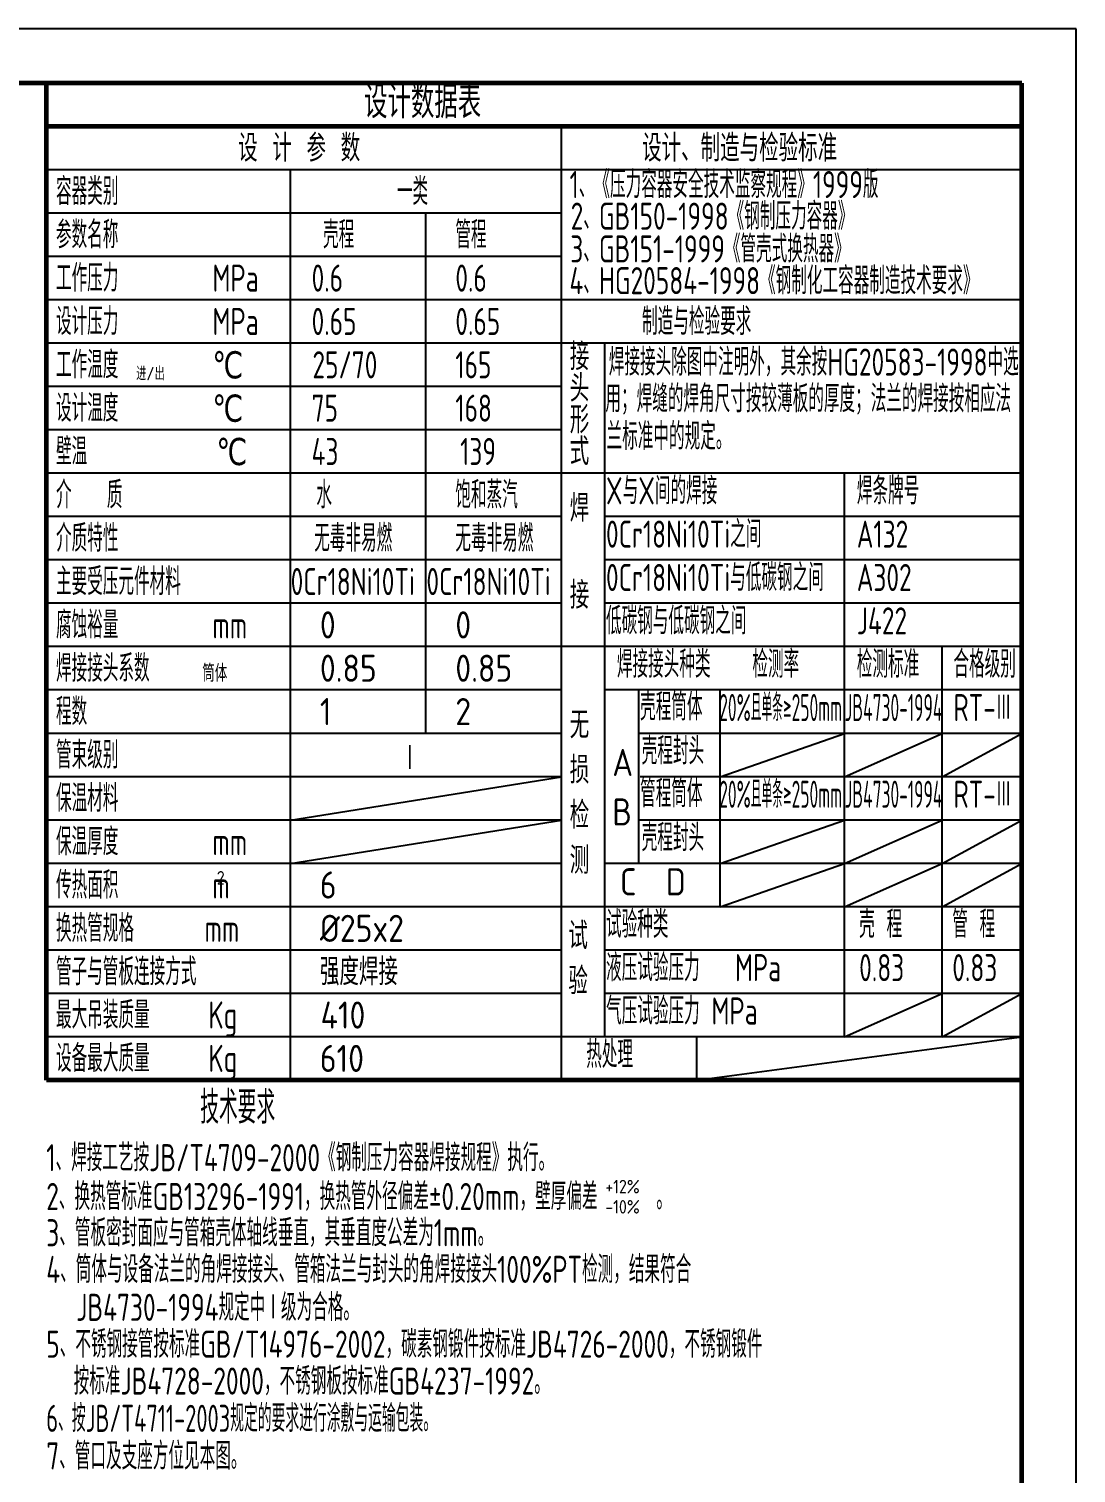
# Model space of a CAD drawing. Header units: millimetres. Extents: x -918 to 12145, y -17246 to 1103.
# Drawn here: x 2320 to 3287, y -229 to 1103 of the extents above; entities that cross this region are included whole.
import ezdxf

# ---------------------------------------------------------------- set-up
doc = ezdxf.new("R2010")
doc.units = ezdxf.units.MM
doc.layers.add('中粗线', color=7, linetype='Continuous', lineweight=60)
doc.layers.add('粗实线', color=7, linetype='Continuous', lineweight=60)
doc.layers.add('标注', color=4, linetype='Continuous')
doc.layers.add('细实线', color=3, linetype='Continuous')
doc.styles.get("Standard").update_dxf_attribs({"font": 'gbenor.shx', "width": 0.707, "bigfont": 'gbcbig.shx'})

msp = doc.modelspace()

# ---------------------------------------------------------------- linework, layer by layer
at = {"layer": '中粗线'}
for p, q in [((2336.7793, 133.3303), (2336.7793, 1053.3303)), ((3236.7793, 1013.3303), (2336.7793, 1013.3303)), ((3236.7793, 133.3303), (2336.7793, 133.3303))]:
    msp.add_line(p, q, dxfattribs=at)
at = {"layer": '粗实线'}
for p, q in [((3236.7793, 1053.3303), (-793.2207, 1053.3303)), ((3236.7793, -1816.6697), (3236.7793, 1053.3303))]:
    msp.add_line(p, q, dxfattribs=at)
at = {"layer": '细实线'}
for p, q in [((3286.7793, 1103.3303), (-918.2207, 1103.3303)), ((3286.7793, -1866.6697), (3286.7793, 1103.3303)), ((2811.7793, 133.3303), (2811.7793, 1013.3303)), ((3236.7793, 973.3303), (2336.7793, 973.3303)), ((2561.7793, 133.3303), (2561.7793, 973.3303)), ((2811.7793, 933.3303), (2336.7793, 933.3303)), ((2686.7793, 453.3303), (2686.7793, 933.3303)), ((2811.7793, 893.3303), (2336.7793, 893.3303)), ((3236.7793, 853.3303), (2336.7793, 853.3303)), ((3236.7793, 813.3303), (2336.7793, 813.3303)), ((2851.7793, 173.3303), (2851.7793, 813.3303)), ((2811.7793, 773.3303), (2336.7793, 773.3303)), ((2811.7793, 733.3303), (2336.7793, 733.3303)), ((3236.7793, 693.3303), (2336.7793, 693.3303)), ((3073.1377, 333.3303), (3073.1377, 693.3303)), ((2811.7793, 653.3303), (2336.7793, 653.3303)), ((3236.7793, 653.3303), (2851.7793, 653.3303)), ((2811.7793, 613.3303), (2336.7793, 613.3303)), ((3236.7793, 613.3303), (2851.7793, 613.3303)), ((2811.7793, 573.3303), (2336.7793, 573.3303)), ((3236.7793, 573.3303), (2851.7793, 573.3303)), ((2811.7793, 533.3303), (2336.7793, 533.3303)), ((3236.7793, 533.3303), (2811.7793, 533.3303)), ((3163.1377, 333.3303), (3163.1377, 533.3303)), ((2811.7793, 493.3303), (2336.7793, 493.3303)), ((3236.7793, 493.3303), (2851.7793, 493.3303)), ((2883.2052, 333.3303), (2883.2052, 493.3303)), ((2958.2052, 293.3303), (2958.2052, 493.3303)), ((2811.7793, 453.3303), (2336.7793, 453.3303)), ((3236.7793, 453.3303), (2883.2052, 453.3303)), ((2958.2052, 413.3303), (3073.1377, 453.3303)), ((3073.1377, 413.3303), (3163.1377, 453.3303)), ((3163.1377, 413.3303), (3236.7793, 453.3303)), ((2811.7793, 413.3303), (2336.7793, 413.3303)), ((2561.7793, 373.3303), (2811.7793, 413.3303)), ((3236.7793, 413.3303), (2884.4183, 413.3303)), ((2811.7793, 373.3303), (2336.7793, 373.3303)), ((2561.7793, 333.3303), (2811.7793, 373.3303)), ((3236.7793, 373.3303), (2883.2052, 373.3303)), ((2958.2052, 333.3303), (3073.1377, 373.3303)), ((3073.1377, 333.3303), (3163.1377, 373.3303)), ((3163.1377, 333.3303), (3236.7793, 373.3303)), ((2811.7793, 333.3303), (2336.7793, 333.3303)), ((3236.7793, 333.3303), (2851.7793, 333.3303)), ((2958.2052, 293.3303), (3073.1377, 333.3303)), ((3073.1377, 173.3303), (3073.1377, 333.3303)), ((3073.1377, 293.3303), (3163.1377, 333.3303)), ((3163.1377, 173.3303), (3163.1377, 333.3303)), ((3163.1377, 293.3303), (3236.7793, 333.3303)), ((2811.7793, 293.3303), (2336.7793, 293.3303)), ((3236.7793, 293.3303), (2811.7793, 293.3303)), ((2811.7793, 253.3303), (2336.7793, 253.3303)), ((3236.7793, 253.3303), (2851.7793, 253.3303)), ((2811.7793, 213.3303), (2336.7793, 213.3303)), ((3236.7793, 213.3303), (2851.7793, 213.3303)), ((3073.1377, 173.3303), (3163.1377, 213.3303)), ((3163.1377, 173.3303), (3236.7793, 213.3303)), ((3236.7793, 173.3303), (2336.7793, 173.3303)), ((2936.7793, 133.3303), (2936.7793, 173.3303)), ((2936.7793, 133.3303), (3236.7793, 173.3303))]:
    msp.add_line(p, q, dxfattribs=at)

# ---------------------------------------------------------------- texts
at = {"layer": '标注'}
for s, height, p in [('设计数据表', 30, (2629.7383, 1020.881)), ('设 计 参 数', 25, (2513.4523, 980.881)), ('设计、制造与检验标准', 25, (2886.248, 980.881)), ('接', 25, (2819.4783, 788.4553)), ('进/出', 12.5, (2419.3772, 779.0179)), ('头', 25, (2819.4783, 759.2887)), ('形', 25, (2819.4783, 730.122)), ('式', 25, (2819.4783, 700.9553)), ('焊', 25, (2819.4783, 648.6624)), ('接', 25, (2819.4783, 568.3279)), ('0', 25, (2588.9365, 540.881)), ('0', 25, (2713.9365, 540.881)), ('0.85', 25, (2588.9365, 500.881)), ('0.85', 25, (2713.9365, 500.881)), ('  筒体', 16, (2463.0984, 500.881)), ('1', 25, (2588.9365, 460.881)), ('2', 25, (2713.9365, 460.881)), ('无', 25, (2819.4783, 448.6624)), ('Ⅰ', 25, (2662.9081, 418.1735)), ('损', 25, (2819.4783, 406.9958)), ('A', 25, (2858.8, 413.9613)), ('检', 25, (2819.4783, 365.3291)), ('B', 25, (2858.8, 368.2935)), ('测', 25, (2819.4783, 323.6624)), ('2', 12.5, (2493.8261, 313.7545)), ('6', 25, (2588.9365, 300.881)), ('C  D', 25, (2865.8305, 303.8428)), ('%%C25x2', 25, (2588.9365, 260.881)), ('试', 25, (2818.2267, 254.0675)), ('强度焊接 ', 25, (2588.9365, 220.881)), ('验', 25, (2818.2267, 212.4008)), ('410', 25, (2589.6114, 180.881)), ('610', 25, (2588.9365, 140.881)), ('+12%', 12.5, (2852.317, 28.8207)), ('-10%', 12.5, (2852.317, 10.1862))]:
    msp.add_text(s, height=height, dxfattribs=at).set_placement(p)
for s, height, width, p in [('1、《压力容器安全技术监察规程》1999版', 25, 0.8, (2819.3196, 947.2059)), ('容器类别', 25, 0.8, (2345.427, 940.881)), ('一类', 25, 0.8, (2659.965, 940.881)), ('2、GB150-1998《钢制压力容器》', 25, 0.8, (2820.3752, 918.0283)), ('参数名称', 25, 0.8, (2345.427, 900.881)), ('壳程', 25, 0.8, (2591.8816, 900.881)), ('管程', 25, 0.8, (2713.9365, 900.881)), ('3、GB151-1999《管壳式换热器》', 25, 0.8, (2820.0293, 887.8142)), ('工作压力        MPa', 25, 0.8, (2345.427, 860.881)), ('0.6', 25, 0.8, (2581.2761, 860.881)), ('0.6', 25, 0.8, (2713.9365, 860.881)), ('4、HG20584-1998《钢制化工容器制造技术要求》', 25, 0.8, (2819.2255, 858.5186)), ('设计压力        MPa', 25, 0.8, (2345.427, 820.881)), ('0.65', 25, 0.8, (2581.2761, 820.881)), ('0.65', 25, 0.8, (2713.9365, 820.881)), ('制造与检验要求 ', 25, 0.8, (2886.248, 820.881)), ('工作温度        ℃', 25, 0.8, (2345.427, 780.881)), ('25/70', 25, 0.8, (2582.0818, 780.881)), ('165', 25, 0.8, (2713.9365, 780.881)), ('焊接接头除图中注明外，其余按HG20583-1998中选 ', 25, 0.8, (2855.5376, 783.4011)), ('用；焊缝的焊角尺寸按较薄板的厚度；法兰的焊接按相应法', 25, 0.8, (2852.42, 749.5764)), ('设计温度        ℃', 25, 0.8, (2345.427, 740.881)), ('75', 25, 0.8, (2581.2761, 740.881)), ('168', 25, 0.8, (2713.9365, 740.881)), ('兰标准中的规定。', 25, 0.8, (2853.5211, 714.8668)), ('壁温           ℃', 25, 0.8, (2345.427, 700.881)), ('43', 25, 0.8, (2581.2761, 700.881)), ('139', 25, 0.8, (2718.3554, 700.881)), ('介   质', 25, 0.8, (2345.427, 660.881)), ('水', 25, 0.8, (2585.6791, 660.881)), ('饱和蒸汽', 25, 0.8, (2713.9365, 660.881)), ('X与X间的焊接', 25, 0.8, (2852.9335, 664.6151)), ('焊条牌号', 25, 0.8, (3084.3974, 664.6151)), ('介质特性', 25, 0.8, (2345.427, 620.881)), ('无毒非易燃', 25, 0.8, (2583.7161, 620.881)), ('无毒非易燃', 25, 0.8, (2713.9365, 620.881)), ('0Cr18Ni10Ti之间', 25, 0.8, (2852.9335, 624.6151)), ('A132', 25, 0.8, (3084.3974, 624.6151)), ('主要受压元件材料', 25, 0.8, (2345.427, 580.881)), ('0Cr18Ni10Ti', 25, 0.8, (2561.95, 580.881)), ('0Cr18Ni10Ti', 25, 0.8, (2687.2375, 580.881)), ('0Cr18Ni10Ti与低碳钢之间', 25, 0.8, (2852.9335, 584.6151)), ('A302', 25, 0.8, (3084.3974, 584.6151)), ('腐蚀裕量        mm', 25, 0.8, (2345.427, 540.881)), ('低碳钢与低碳钢之间', 25, 0.8, (2852.9335, 544.6151)), ('J422', 25, 0.8, (3084.3974, 544.6151)), ('焊接接头系数', 25, 0.8, (2345.427, 500.881)), ('焊接接头种类', 25, 0.8, (2863.039, 504.6151)), ('检测率', 25, 0.8, (2988.039, 504.6151)), ('检测标准', 25, 0.8, (3084.3974, 504.6151)), ('合格级别', 25, 0.8, (3173.5729, 504.6151)), ('程数', 25, 0.8, (2345.427, 460.881)), ('壳程筒体', 25, 0.8, (2884.462, 465.2171)), ('20%且单条≥250mm', 25, 0.55, (2957.4293, 464.6151)), ('JB4730-1994', 25, 0.55, (3073.1377, 464.6151)), ('RT-Ⅲ', 25, 0.8, (3173.5729, 464.6151)), ('管束级别 ', 25, 0.8, (2345.427, 420.881)), ('壳程封头', 25, 0.8, (2885.9242, 424.6151)), ('保温材料  ', 25, 0.8, (2345.427, 380.881)), ('管程筒体', 25, 0.8, (2884.462, 385.2171)), ('20%且单条≥250mm', 25, 0.55, (2957.4293, 384.6151)), ('JB4730-1994', 25, 0.55, (3073.1377, 384.6151)), ('RT-Ⅲ', 25, 0.8, (3173.5729, 384.6151)), ('保温厚度        mm', 25, 0.8, (2345.427, 340.881)), ('壳程封头', 25, 0.8, (2885.9242, 344.6151)), ('传热面积        m', 25, 0.8, (2345.427, 300.881)), ('换热管规格      mm', 25, 0.8, (2345.427, 260.881)), ('试验种类', 25, 0.8, (2853.0061, 264.6151)), ('壳 程', 25, 0.8, (3086.5789, 264.6151)), ('管 程', 25, 0.8, (3172.4936, 264.6151)), ('管子与管板连接方式', 25, 0.8, (2345.427, 220.881)), ('液压试验压力   MPa', 25, 0.8, (2853.0061, 224.6151)), ('0.83', 25, 0.8, (3086.5789, 224.6151)), ('0.83', 25, 0.8, (3172.4936, 224.6151)), ('最大吊装质量     Kg', 25, 0.8, (2345.427, 180.881)), ('气压试验压力 MPa', 25, 0.8, (2853.0061, 184.6151)), ('设备最大质量     Kg', 25, 0.8, (2345.427, 140.881)), ('热处理', 25, 0.8, (2834.722, 144.6151)), ('技术要求', 30, 0.8, (2478.5278, 93.1816)), ('1、焊接工艺按JB/T4709-2000《钢制压力容器焊接规程》执行。', 25, 0.8, (2336.4639, 49.2868)), ('2、换热管标准GB13296-1991，换热管外径偏差±0.20mm，壁厚偏差     。', 25, 0.8, (2336.4639, 13.4623)), ('3、管板密封面应与管箱壳体轴线垂直，其垂直度公差为1mm。', 25, 0.8, (2336.4639, -20.0321)), ('4、筒体与设备法兰的角焊接接头、管箱法兰与封头的角焊接接头100%PT检测，结果符合', 25, 0.8, (2336.4639, -53.7752)), ('JB4730-1994规定中Ⅰ级为合格。', 25, 0.8, (2364.1122, -88.816)), ('5、不锈钢接管按标准GB/T14976-2002，碳素钢锻件按标准JB4726-2000，不锈钢锻件', 25, 0.8, (2336.4639, -122.8206)), ('按标准JB4728-2000，不锈钢板按标准GB4237-1992。', 25, 0.8, (2361.7436, -156.8392)), ('6、按JB/T4711-2003规定的要求进行涂敷与运输包装。', 25, 0.707, (2336.4639, -191.2168)), ('7、管口及支座方位见本图。', 25, 0.8, (2336.4639, -225.9659))]:
    msp.add_text(s, height=height, dxfattribs=dict(at, width=width)).set_placement(p)

doc.saveas('drawing.dxf')
